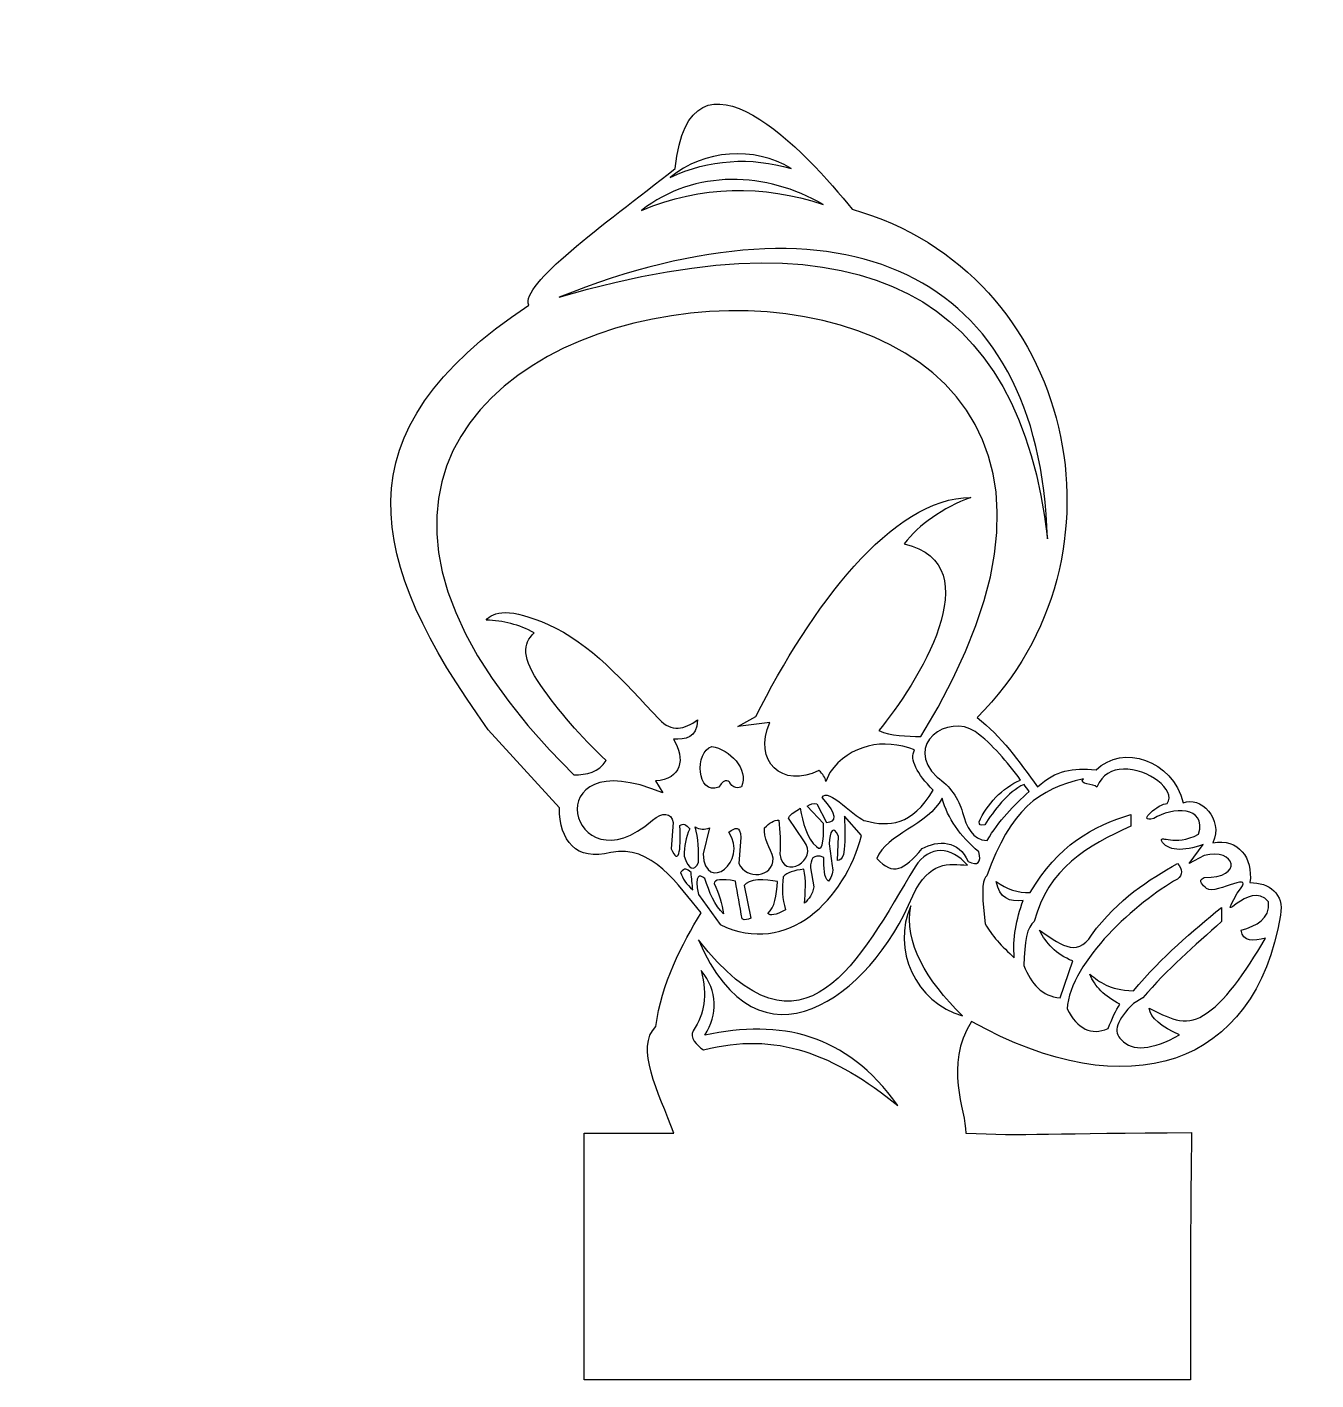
# Model space of a CAD drawing. Header units: centimetres. Extents: x -5.97 to 1.63, y 1.62 to 9.59.
import ezdxf

# ---------------------------------------------------------------- set-up
doc = ezdxf.new("R2010")
doc.units = ezdxf.units.CM
doc.header["$MEASUREMENT"] = 0
doc.layers.add('Layer 1', color=7, linetype='Continuous')

msp = doc.modelspace()

# ---------------------------------------------------------------- linework, layer by layer
at = {"layer": 'Layer 1'}
for points, knots in [([(-2.14954, 8.75498), (-2.58682, 8.41078), (-3.05949, 8.07382), (-3.01192, 7.94965), (-3.01192, 7.94965), (-4.1367, 7.20274), (-3.97265, 6.45457), (-3.25004, 5.44768), (-3.25004, 5.44768), (-3.25004, 5.44768), (-2.83085, 4.98714), (-2.83085, 4.98714), (-2.83085, 4.98714), (-2.82992, 4.79363), (-2.73338, 4.67148), (-2.5274, 4.72421), (-2.5274, 4.72421), (-2.29005, 4.77833), (-2.12675, 4.52823), (-1.99658, 4.36868), (-1.99658, 4.36868), (-2.10588, 4.18651), (-2.23186, 3.9525), (-2.26282, 3.69813), (-2.26282, 3.69813), (-2.3873, 3.58052), (-2.24736, 3.30888), (-2.15616, 3.07139), (-2.15616, 3.07139), (-2.28845, 3.07141), (-2.42074, 3.07139), (-2.68532, 3.07139), (-2.68532, 3.07139), (-2.68532, 2.54224), (-2.68532, 2.40995), (-2.68532, 1.61618), (-2.68532, 1.61618), (-1.09782, 1.6162), (-0.96553, 1.61618), (0.88655, 1.61618), (0.88655, 1.61618), (0.88655, 2.40995), (0.88628, 2.542), (0.89316, 3.07387), (0.89316, 3.07387), (0.09253, 3.07117), (-0.10822, 3.05285), (-0.43637, 3.07139), (-0.43637, 3.07139), (-0.43637, 3.2037), (-0.56822, 3.46783), (-0.40329, 3.72872), (-0.40329, 3.72872), (0.52102, 3.21236), (1.26817, 3.46144), (1.41654, 4.35545), (1.41654, 4.35545), (1.44067, 4.4817), (1.34991, 4.54798), (1.23712, 4.54727), (1.23712, 4.54727), (1.25521, 4.69248), (1.17042, 4.80876), (1.01801, 4.78209), (1.01801, 4.78209), (1.0854, 4.92137), (0.94026, 5.06208), (0.84438, 5.01691), (0.84438, 5.01691), (0.77834, 5.27122), (0.48949, 5.36539), (0.3301, 5.21121), (0.3301, 5.21121), (0.1905, 5.22489), (0.09576, 5.21156), (-0.01386, 5.11117), (-0.01386, 5.11117), (-0.12491, 5.26222), (-0.22735, 5.40989), (-0.37022, 5.51962), (-0.37022, 5.51962), (0.57516, 6.46078), (0.20816, 8.14351), (-1.10692, 8.5152), (-1.10692, 8.5152), (-1.36308, 8.83996), (-2.06228, 9.58887), (-2.14954, 8.75498)], [0, 0, 0, 0, 0.0434783, 0.0434783, 0.0434783, 0.0434783, 0.0869565, 0.0869565, 0.0869565, 0.0869565, 0.1304348, 0.1304348, 0.1304348, 0.1304348, 0.173913, 0.173913, 0.173913, 0.173913, 0.2173913, 0.2173913, 0.2173913, 0.2173913, 0.2608696, 0.2608696, 0.2608696, 0.2608696, 0.3043478, 0.3043478, 0.3043478, 0.3043478, 0.3478261, 0.3478261, 0.3478261, 0.3478261, 0.3913043, 0.3913043, 0.3913043, 0.3913043, 0.4347826, 0.4347826, 0.4347826, 0.4347826, 0.4782609, 0.4782609, 0.4782609, 0.4782609, 0.5217391, 0.5217391, 0.5217391, 0.5217391, 0.5652174, 0.5652174, 0.5652174, 0.5652174, 0.6086957, 0.6086957, 0.6086957, 0.6086957, 0.6521739, 0.6521739, 0.6521739, 0.6521739, 0.6956522, 0.6956522, 0.6956522, 0.6956522, 0.7391304, 0.7391304, 0.7391304, 0.7391304, 0.7826087, 0.7826087, 0.7826087, 0.7826087, 0.826087, 0.826087, 0.826087, 0.826087, 0.8695652, 0.8695652, 0.8695652, 0.8695652, 0.9130435, 0.9130435, 0.9130435, 0.9130435, 1, 1, 1, 1]), ([(-0.7026, 5.408), (-0.78301, 5.41128), (-0.88031, 5.40716), (-0.949, 5.44355), (-0.949, 5.44355), (-0.72932, 5.70859), (-0.27448, 6.42518), (-0.80017, 6.54322), (-0.80017, 6.54322), (-0.71299, 6.65715), (-0.57459, 6.7547), (-0.40743, 6.8169), (-0.40743, 6.8169), (-0.87553, 6.81616), (-1.34945, 6.16748), (-1.67412, 5.52623), (-1.67412, 5.52623), (-1.67412, 5.52623), (-1.78078, 5.46753), (-1.78078, 5.46753), (-1.78078, 5.46753), (-1.78078, 5.46753), (-1.59144, 5.49068), (-1.59144, 5.49068), (-1.59144, 5.49068), (-1.6923, 5.26354), (-1.51652, 5.09813), (-1.30205, 5.2079), (-1.30205, 5.2079), (-1.27882, 5.18826), (-1.26537, 5.16699), (-1.26154, 5.14341), (-1.26154, 5.14341), (-1.26154, 5.14341), (-1.23838, 5.19633), (-1.23838, 5.19633), (-1.23838, 5.19633), (-1.1178, 5.36134), (-0.92242, 5.40119), (-0.73816, 5.32862), (-0.73816, 5.32862), (-0.76985, 5.27131), (-0.72535, 5.1903), (-0.62902, 5.09215), (-0.62902, 5.09215), (-0.75443, 4.88137), (-0.88966, 4.87569), (-1.02672, 4.91025), (-1.02672, 4.91025), (-1.07421, 4.91452), (-1.25744, 5.11725), (-1.28221, 5.04915), (-1.28221, 5.04915), (-1.18857, 4.94103), (-1.19892, 4.90518), (-1.25657, 4.90198), (-1.25657, 4.90198), (-1.25657, 4.90198), (-1.31445, 5.01112), (-1.31445, 5.01112), (-1.31445, 5.01112), (-1.33369, 5.01673), (-1.35312, 5.00983), (-1.37233, 4.99789), (-1.37233, 4.99789), (-1.37233, 4.99789), (-1.27559, 4.89537), (-1.27559, 4.89537), (-1.27559, 4.89537), (-1.27096, 4.779), (-1.28586, 4.72375), (-1.31611, 4.75894), (-1.31611, 4.75894), (-1.37545, 4.80445), (-1.39506, 4.90424), (-1.41284, 4.98549), (-1.41284, 4.98549), (-1.43544, 4.96625), (-1.46895, 4.95777), (-1.48064, 4.92761), (-1.48064, 4.92761), (-1.48064, 4.92761), (-1.39135, 4.79284), (-1.39135, 4.79284), (-1.39135, 4.79284), (-1.29693, 4.68106), (-1.51688, 4.55498), (-1.53191, 4.71595), (-1.53191, 4.71595), (-1.52897, 4.78214), (-1.52984, 4.84902), (-1.53852, 4.91521), (-1.53852, 4.91521), (-1.56628, 4.91486), (-1.59428, 4.89924), (-1.62203, 4.86973), (-1.62203, 4.86973), (-1.63111, 4.81216), (-1.58783, 4.75011), (-1.57077, 4.69032), (-1.57077, 4.69032), (-1.5731, 4.57252), (-1.72928, 4.56473), (-1.77334, 4.65889), (-1.77334, 4.65889), (-1.77334, 4.65889), (-1.76259, 4.81268), (-1.76259, 4.81268), (-1.76259, 4.81268), (-1.76418, 4.88555), (-1.79625, 4.87076), (-1.83287, 4.8441), (-1.83287, 4.8441), (-1.71482, 4.67119), (-1.9704, 4.47727), (-1.98501, 4.71595), (-1.98501, 4.71595), (-1.98501, 4.71595), (-1.94615, 4.87056), (-1.94615, 4.87056), (-1.94615, 4.87056), (-1.97464, 4.85822), (-2.00367, 4.85955), (-2.03213, 4.87635), (-2.03213, 4.87635), (-2.00835, 4.81018), (-2.01192, 4.73088), (-2.01229, 4.66468), (-2.01229, 4.66468), (-2.0379, 4.61047), (-2.07019, 4.6237), (-2.0958, 4.70354), (-2.0958, 4.70354), (-2.09535, 4.7595), (-2.08734, 4.81383), (-2.06355, 4.86395), (-2.06355, 4.86395), (-2.08279, 4.88822), (-2.10225, 4.89955), (-2.12143, 4.88296), (-2.12143, 4.88296), (-2.11347, 4.72424), (-2.1283, 4.64792), (-2.17269, 4.74571), (-2.17269, 4.74571), (-2.17269, 4.74571), (-2.16029, 4.90198), (-2.16029, 4.90198), (-2.16029, 4.90198), (-2.1714, 4.96201), (-2.22455, 4.96297), (-2.28184, 4.91521), (-2.28184, 4.91521), (-2.76967, 4.48387), (-2.99161, 5.39833), (-2.2223, 5.07561), (-2.2223, 5.07561), (-2.2223, 5.07561), (-2.26447, 5.14589), (-2.26447, 5.14589), (-2.26447, 5.14589), (-2.11194, 5.15429), (-2.08682, 5.27689), (-2.15864, 5.39311), (-2.15864, 5.39311), (-2.08905, 5.39178), (-2.02067, 5.39426), (-2.01725, 5.50639), (-2.01725, 5.50639), (-2.09268, 5.44985), (-2.17123, 5.43156), (-2.2438, 5.5097), (-2.2438, 5.5097), (-2.45049, 5.73221), (-2.65014, 5.95869), (-2.89699, 6.06863), (-2.89699, 6.06863), (-3.00834, 6.11822), (-3.09002, 6.13758), (-3.14835, 6.13808), (-3.14835, 6.13808), (-3.20667, 6.13858), (-3.2422, 6.12023), (-3.26162, 6.09343), (-3.26162, 6.09343), (-3.16267, 6.09227), (-3.06841, 6.06736), (-2.97885, 6.01902), (-2.97885, 6.01902), (-3.04838, 5.95663), (-3.05257, 5.86961), (-2.93999, 5.70813), (-2.93999, 5.70813), (-2.83672, 5.55999), (-2.70788, 5.40895), (-2.55469, 5.26578), (-2.55469, 5.26578), (-2.59869, 5.19771), (-2.66997, 5.18188), (-2.74568, 5.18145), (-2.74568, 5.18145), (-5.96683, 8.36697), (1.62564, 9.17684), (-0.7026, 5.408)], [0, 0, 0, 0, 0.0192308, 0.0192308, 0.0192308, 0.0192308, 0.0384615, 0.0384615, 0.0384615, 0.0384615, 0.0576923, 0.0576923, 0.0576923, 0.0576923, 0.0769231, 0.0769231, 0.0769231, 0.0769231, 0.0961538, 0.0961538, 0.0961538, 0.0961538, 0.1153846, 0.1153846, 0.1153846, 0.1153846, 0.1346154, 0.1346154, 0.1346154, 0.1346154, 0.1538462, 0.1538462, 0.1538462, 0.1538462, 0.1730769, 0.1730769, 0.1730769, 0.1730769, 0.1923077, 0.1923077, 0.1923077, 0.1923077, 0.2115385, 0.2115385, 0.2115385, 0.2115385, 0.2307692, 0.2307692, 0.2307692, 0.2307692, 0.25, 0.25, 0.25, 0.25, 0.2692308, 0.2692308, 0.2692308, 0.2692308, 0.2884615, 0.2884615, 0.2884615, 0.2884615, 0.3076923, 0.3076923, 0.3076923, 0.3076923, 0.3269231, 0.3269231, 0.3269231, 0.3269231, 0.3461538, 0.3461538, 0.3461538, 0.3461538, 0.3653846, 0.3653846, 0.3653846, 0.3653846, 0.3846154, 0.3846154, 0.3846154, 0.3846154, 0.4038462, 0.4038462, 0.4038462, 0.4038462, 0.4230769, 0.4230769, 0.4230769, 0.4230769, 0.4423077, 0.4423077, 0.4423077, 0.4423077, 0.4615385, 0.4615385, 0.4615385, 0.4615385, 0.4807692, 0.4807692, 0.4807692, 0.4807692, 0.5, 0.5, 0.5, 0.5, 0.5192308, 0.5192308, 0.5192308, 0.5192308, 0.5384615, 0.5384615, 0.5384615, 0.5384615, 0.5576923, 0.5576923, 0.5576923, 0.5576923, 0.5769231, 0.5769231, 0.5769231, 0.5769231, 0.5961538, 0.5961538, 0.5961538, 0.5961538, 0.6153846, 0.6153846, 0.6153846, 0.6153846, 0.6346154, 0.6346154, 0.6346154, 0.6346154, 0.6538462, 0.6538462, 0.6538462, 0.6538462, 0.6730769, 0.6730769, 0.6730769, 0.6730769, 0.6923077, 0.6923077, 0.6923077, 0.6923077, 0.7115385, 0.7115385, 0.7115385, 0.7115385, 0.7307692, 0.7307692, 0.7307692, 0.7307692, 0.75, 0.75, 0.75, 0.75, 0.7692308, 0.7692308, 0.7692308, 0.7692308, 0.7884615, 0.7884615, 0.7884615, 0.7884615, 0.8076923, 0.8076923, 0.8076923, 0.8076923, 0.8269231, 0.8269231, 0.8269231, 0.8269231, 0.8461538, 0.8461538, 0.8461538, 0.8461538, 0.8653846, 0.8653846, 0.8653846, 0.8653846, 0.8846154, 0.8846154, 0.8846154, 0.8846154, 0.9038462, 0.9038462, 0.9038462, 0.9038462, 0.9230769, 0.9230769, 0.9230769, 0.9230769, 0.9423077, 0.9423077, 0.9423077, 0.9423077, 0.9615385, 0.9615385, 0.9615385, 0.9615385, 1, 1, 1, 1]), ([(-1.46576, 8.7558), (-1.70354, 8.82422), (-1.949, 8.81094), (-2.17766, 8.70289), (-2.17766, 8.70289), (-1.98041, 8.86801), (-1.68486, 8.88782), (-1.46576, 8.7558)], [0, 0, 0, 0, 0.3333333, 0.3333333, 0.3333333, 0.3333333, 1, 1, 1, 1]), ([(-1.27725, 8.54331), (-1.62901, 8.66062), (-1.99801, 8.65606), (-2.34715, 8.50858), (-2.34715, 8.50858), (-2.0329, 8.75471), (-1.60972, 8.73639), (-1.27725, 8.54331)], [0, 0, 0, 0, 0.3333333, 0.3333333, 0.3333333, 0.3333333, 1, 1, 1, 1]), ([(0.04402, 6.57299), (-0.11738, 7.99404), (-1.0251, 8.52925), (-2.8325, 7.99678), (-2.8325, 7.99678), (-1.1624, 8.66405), (-0.00121, 8.15628), (0.04402, 6.57299)], [0, 0, 0, 0, 0.3333333, 0.3333333, 0.3333333, 0.3333333, 1, 1, 1, 1]), ([(-0.3818, 5.43693), (-0.27824, 5.36221), (-0.19487, 5.25911), (-0.11391, 5.15168), (-0.11391, 5.15168), (-0.22027, 5.10605), (-0.31533, 5.00794), (-0.35865, 4.90446), (-0.35865, 4.90446), (-0.3579, 4.88795), (-0.35341, 4.88106), (-0.32557, 4.8871), (-0.32557, 4.8871), (-0.27212, 4.96917), (-0.19025, 5.08253), (-0.09406, 5.12522), (-0.09406, 5.12522), (-0.08395, 5.11169), (-0.07357, 5.09828), (-0.06347, 5.08471), (-0.06347, 5.08471), (-0.15523, 5.00163), (-0.24188, 4.91153), (-0.31152, 4.79532), (-0.31152, 4.79532), (-0.39846, 4.7963), (-0.43306, 4.87837), (-0.45621, 4.96068), (-0.45621, 4.96068), (-0.47896, 5.0417), (-0.52877, 5.11638), (-0.60587, 5.16822), (-0.60587, 5.16822), (-0.80899, 5.36224), (-0.54004, 5.54476), (-0.3818, 5.43693)], [0, 0, 0, 0, 0.1, 0.1, 0.1, 0.1, 0.2, 0.2, 0.2, 0.2, 0.3, 0.3, 0.3, 0.3, 0.4, 0.4, 0.4, 0.4, 0.5, 0.5, 0.5, 0.5, 0.6, 0.6, 0.6, 0.6, 0.7, 0.7, 0.7, 0.7, 0.8, 0.8, 0.8, 0.8, 1, 1, 1, 1]), ([(-1.93209, 5.34847), (-2.03777, 5.31904), (-2.02115, 5.05803), (-1.8924, 5.10868), (-1.8924, 5.10868), (-1.85475, 5.1777), (-1.82626, 5.13432), (-1.82626, 5.13432), (-1.82626, 5.13432), (-1.79805, 5.0873), (-1.75763, 5.112), (-1.75763, 5.11199), (-1.75763, 5.11199), (-1.71535, 5.21645), (-1.82857, 5.33394), (-1.93209, 5.34847)], [0, 0, 0, 0, 0.2, 0.2, 0.2, 0.2, 0.4, 0.4, 0.4, 0.4, 0.6, 0.6, 0.6, 0.6, 1, 1, 1, 1]), ([(0.49133, 5.21617), (0.63497, 5.22091), (0.80552, 5.09281), (0.7493, 5.01277), (0.7493, 5.01277), (0.70423, 5.01693), (0.56191, 4.89711), (0.66992, 4.92513), (0.66992, 4.92513), (0.77734, 4.99148), (0.98381, 5.00215), (0.93451, 4.8317), (0.93451, 4.8317), (0.7886, 4.75723), (0.70918, 4.82971), (0.71622, 4.79532), (0.71622, 4.79532), (0.74387, 4.73328), (0.84894, 4.72745), (0.96096, 4.77217), (0.96096, 4.77217), (0.96096, 4.77217), (0.87911, 4.66055), (0.87911, 4.66055), (0.87911, 4.66055), (0.87911, 4.66055), (0.96675, 4.70685), (0.96675, 4.70685), (0.96675, 4.70685), (1.15417, 4.75458), (1.20298, 4.57286), (0.96675, 4.57704), (0.96675, 4.57704), (0.92497, 4.55537), (0.96073, 4.53331), (0.98081, 4.51172), (0.98081, 4.51172), (1.04029, 4.47008), (1.28748, 4.63809), (1.16188, 4.48443), (1.16188, 4.48443), (1.03626, 4.25605), (1.2271, 4.57372), (1.34709, 4.43317), (1.34709, 4.43317), (1.35505, 4.33096), (1.27637, 4.29388), (1.18503, 4.26615), (1.18503, 4.26615), (1.19416, 4.19636), (1.25767, 4.20273), (1.3289, 4.21985), (1.3289, 4.21985), (1.20672, 4.013), (1.08472, 3.83574), (0.96262, 3.7651), (0.96262, 3.7651), (0.85591, 3.69229), (0.74934, 3.75391), (0.64264, 3.80727), (0.64264, 3.80727), (0.65192, 3.74834), (0.71464, 3.69594), (0.82288, 3.64934), (0.82288, 3.64934), (0.65898, 3.5597), (0.54466, 3.55011), (0.47975, 3.62123), (0.47975, 3.62123), (0.42718, 3.66449), (0.45417, 3.74176), (0.55003, 3.83455), (0.55003, 3.83455), (0.55003, 3.83455), (0.60543, 3.86762), (0.60543, 3.86762), (0.60543, 3.86762), (0.75008, 4.03738), (0.9114, 4.17404), (1.06928, 4.31742), (1.06928, 4.31742), (1.06928, 4.31742), (1.06928, 4.40092), (1.06928, 4.40092), (1.06928, 4.40092), (0.89611, 4.25677), (0.72315, 4.11621), (0.55003, 3.90897), (0.55003, 3.90897), (0.40118, 3.91701), (0.35506, 3.96068), (0.29454, 4.00653), (0.29454, 4.00653), (0.32235, 3.93546), (0.38099, 3.8768), (0.47066, 3.83042), (0.47066, 3.83042), (0.44748, 3.79639), (0.42438, 3.74531), (0.40121, 3.68655), (0.40121, 3.68655), (0.30225, 3.64484), (0.22158, 3.68327), (0.15977, 3.8023), (0.15977, 3.8023), (0.17946, 4.08754), (0.57227, 4.43177), (0.80966, 4.56795), (0.80966, 4.56795), (0.84056, 4.59265), (0.84056, 4.62341), (0.80966, 4.66055), (0.80966, 4.66055), (0.64112, 4.56159), (0.46385, 4.45569), (0.30364, 4.23804), (0.30364, 4.23804), (0.21865, 4.09477), (0.10221, 4.19531), (-0.00228, 4.26615), (-0.00228, 4.26615), (0.03555, 4.18964), (0.0931, 4.1245), (0.19285, 4.08508), (0.19285, 4.08508), (0.19285, 4.08508), (0.11843, 3.86762), (0.11843, 3.86762), (0.11843, 3.86762), (0.01252, 3.87535), (-0.05084, 3.95111), (-0.09489, 4.05779), (-0.09489, 4.05779), (-0.09161, 4.19477), (-0.07493, 4.29167), (-0.03453, 4.31742), (-0.03453, 4.31742), (0.04699, 4.62859), (0.28065, 4.76623), (0.53598, 4.87883), (0.53598, 4.87883), (0.53598, 4.87883), (0.53598, 4.94828), (0.53598, 4.94828), (0.53598, 4.94828), (0.31293, 4.88076), (0.10342, 4.76659), (-0.05768, 4.48857), (-0.05768, 4.48857), (-0.13036, 4.48545), (-0.19745, 4.50751), (-0.25777, 4.55389), (-0.25777, 4.55389), (-0.23997, 4.45417), (-0.17946, 4.43063), (-0.09985, 4.44227), (-0.09985, 4.44227), (-0.13853, 4.32939), (-0.16193, 4.21697), (-0.15111, 4.1041), (-0.15111, 4.1041), (-0.22509, 4.17056), (-0.28536, 4.23677), (-0.32226, 4.30336), (-0.32226, 4.30336), (-0.35018, 4.52953), (-0.33487, 4.57097), (-0.31317, 4.58613), (-0.31317, 4.58613), (-0.17291, 4.97874), (-0.00752, 5.09982), (0.25651, 5.15829), (0.25651, 5.15829), (0.22156, 5.12365), (0.31808, 5.13177), (0.33589, 5.11034), (0.33589, 5.11034), (0.36605, 5.18429), (0.42604, 5.21402), (0.49133, 5.21617)], [0, 0, 0, 0, 0.0217391, 0.0217391, 0.0217391, 0.0217391, 0.0434783, 0.0434783, 0.0434783, 0.0434783, 0.0652174, 0.0652174, 0.0652174, 0.0652174, 0.0869565, 0.0869565, 0.0869565, 0.0869565, 0.1086957, 0.1086957, 0.1086957, 0.1086957, 0.1304348, 0.1304348, 0.1304348, 0.1304348, 0.1521739, 0.1521739, 0.1521739, 0.1521739, 0.173913, 0.173913, 0.173913, 0.173913, 0.1956522, 0.1956522, 0.1956522, 0.1956522, 0.2173913, 0.2173913, 0.2173913, 0.2173913, 0.2391304, 0.2391304, 0.2391304, 0.2391304, 0.2608696, 0.2608696, 0.2608696, 0.2608696, 0.2826087, 0.2826087, 0.2826087, 0.2826087, 0.3043478, 0.3043478, 0.3043478, 0.3043478, 0.326087, 0.326087, 0.326087, 0.326087, 0.3478261, 0.3478261, 0.3478261, 0.3478261, 0.3695652, 0.3695652, 0.3695652, 0.3695652, 0.3913043, 0.3913043, 0.3913043, 0.3913043, 0.4130435, 0.4130435, 0.4130435, 0.4130435, 0.4347826, 0.4347826, 0.4347826, 0.4347826, 0.4565217, 0.4565217, 0.4565217, 0.4565217, 0.4782609, 0.4782609, 0.4782609, 0.4782609, 0.5, 0.5, 0.5, 0.5, 0.5217391, 0.5217391, 0.5217391, 0.5217391, 0.5434783, 0.5434783, 0.5434783, 0.5434783, 0.5652174, 0.5652174, 0.5652174, 0.5652174, 0.5869565, 0.5869565, 0.5869565, 0.5869565, 0.6086957, 0.6086957, 0.6086957, 0.6086957, 0.6304348, 0.6304348, 0.6304348, 0.6304348, 0.6521739, 0.6521739, 0.6521739, 0.6521739, 0.673913, 0.673913, 0.673913, 0.673913, 0.6956522, 0.6956522, 0.6956522, 0.6956522, 0.7173913, 0.7173913, 0.7173913, 0.7173913, 0.7391304, 0.7391304, 0.7391304, 0.7391304, 0.7608696, 0.7608696, 0.7608696, 0.7608696, 0.7826087, 0.7826087, 0.7826087, 0.7826087, 0.8043478, 0.8043478, 0.8043478, 0.8043478, 0.826087, 0.826087, 0.826087, 0.826087, 0.8478261, 0.8478261, 0.8478261, 0.8478261, 0.8695652, 0.8695652, 0.8695652, 0.8695652, 0.8913043, 0.8913043, 0.8913043, 0.8913043, 0.9130435, 0.9130435, 0.9130435, 0.9130435, 0.9347826, 0.9347826, 0.9347826, 0.9347826, 0.9565217, 0.9565217, 0.9565217, 0.9565217, 1, 1, 1, 1]), ([(-0.57693, 5.04502), (-0.54163, 4.92157), (-0.47339, 4.82621), (-0.36113, 4.72835), (-0.36113, 4.72835), (-0.3435, 4.66423), (-0.36464, 4.64481), (-0.42396, 4.67047), (-0.42396, 4.67047), (-0.47529, 4.79879), (-0.60371, 4.79867), (-0.69351, 4.74736), (-0.69351, 4.74736), (-0.80659, 4.61904), (-0.86115, 4.58597), (-0.9614, 4.68866), (-0.9614, 4.68866), (-0.90367, 4.83623), (-0.65871, 4.88307), (-0.57693, 5.04502)], [0, 0, 0, 0, 0.1666667, 0.1666667, 0.1666667, 0.1666667, 0.3333333, 0.3333333, 0.3333333, 0.3333333, 0.5, 0.5, 0.5, 0.5, 0.6666667, 0.6666667, 0.6666667, 0.6666667, 1, 1, 1, 1]), ([(-1.15157, 4.93836), (-1.15157, 4.93836), (-1.0507, 4.82426), (-1.0507, 4.82426), (-1.0507, 4.82426), (-1.15095, 4.44843), (-1.48242, 4.10812), (-1.88413, 4.29923), (-1.88413, 4.29923), (-1.88413, 4.29923), (-2.01229, 4.47699), (-2.01229, 4.47699), (-2.01229, 4.47699), (-2.03555, 4.59663), (-2.00675, 4.59961), (-1.97426, 4.57042), (-1.97426, 4.57042), (-1.9482, 4.49343), (-1.91731, 4.4113), (-1.86346, 4.36207), (-1.86346, 4.36207), (-1.87272, 4.42228), (-1.89105, 4.48215), (-1.91886, 4.54231), (-1.91886, 4.54231), (-1.91886, 4.56552), (-1.87738, 4.5703), (-1.79401, 4.55637), (-1.79401, 4.55637), (-1.78128, 4.4823), (-1.76788, 4.40801), (-1.75515, 4.33395), (-1.75515, 4.33395), (-1.73779, 4.32236), (-1.72044, 4.33035), (-1.70306, 4.33726), (-1.70306, 4.33726), (-1.70306, 4.33726), (-1.74192, 4.52908), (-1.74192, 4.52908), (-1.74192, 4.52908), (-1.7211, 4.56975), (-1.61508, 4.56935), (-1.54679, 4.55306), (-1.54679, 4.55306), (-1.55134, 4.47315), (-1.56121, 4.39884), (-1.60301, 4.36537), (-1.60301, 4.36537), (-1.59143, 4.34915), (-1.55672, 4.35592), (-1.49883, 4.38604), (-1.49883, 4.38604), (-1.5191, 4.45433), (-1.51958, 4.51284), (-1.51206, 4.58117), (-1.51206, 4.58117), (-1.49005, 4.60665), (-1.44955, 4.61889), (-1.39052, 4.62582), (-1.39052, 4.62582), (-1.37663, 4.56451), (-1.38256, 4.48626), (-1.38721, 4.4249), (-1.38721, 4.4249), (-1.36171, 4.45038), (-1.33867, 4.47762), (-1.33182, 4.52164), (-1.33182, 4.52164), (-1.33182, 4.52164), (-1.35249, 4.63326), (-1.35249, 4.63326), (-1.35249, 4.63326), (-1.35026, 4.68203), (-1.34042, 4.72096), (-1.27311, 4.69527), (-1.27311, 4.69527), (-1.27126, 4.63909), (-1.27646, 4.57311), (-1.245, 4.55637), (-1.245, 4.55637), (-1.22759, 4.583), (-1.21382, 4.61061), (-1.22433, 4.64649), (-1.22433, 4.64649), (-1.22433, 4.64649), (-1.24169, 4.77548), (-1.24169, 4.77548), (-1.24169, 4.77548), (-1.23825, 4.84628), (-1.21873, 4.89225), (-1.18629, 4.82012), (-1.18629, 4.82012), (-1.18629, 4.82012), (-1.19291, 4.67791), (-1.19291, 4.67791), (-1.19291, 4.67791), (-1.16719, 4.68386), (-1.13948, 4.67731), (-1.15157, 4.93836)], [0, 0, 0, 0, 0.0384615, 0.0384615, 0.0384615, 0.0384615, 0.0769231, 0.0769231, 0.0769231, 0.0769231, 0.1153846, 0.1153846, 0.1153846, 0.1153846, 0.1538462, 0.1538462, 0.1538462, 0.1538462, 0.1923077, 0.1923077, 0.1923077, 0.1923077, 0.2307692, 0.2307692, 0.2307692, 0.2307692, 0.2692308, 0.2692308, 0.2692308, 0.2692308, 0.3076923, 0.3076923, 0.3076923, 0.3076923, 0.3461538, 0.3461538, 0.3461538, 0.3461538, 0.3846154, 0.3846154, 0.3846154, 0.3846154, 0.4230769, 0.4230769, 0.4230769, 0.4230769, 0.4615385, 0.4615385, 0.4615385, 0.4615385, 0.5, 0.5, 0.5, 0.5, 0.5384615, 0.5384615, 0.5384615, 0.5384615, 0.5769231, 0.5769231, 0.5769231, 0.5769231, 0.6153846, 0.6153846, 0.6153846, 0.6153846, 0.6538462, 0.6538462, 0.6538462, 0.6538462, 0.6923077, 0.6923077, 0.6923077, 0.6923077, 0.7307692, 0.7307692, 0.7307692, 0.7307692, 0.7692308, 0.7692308, 0.7692308, 0.7692308, 0.8076923, 0.8076923, 0.8076923, 0.8076923, 0.8461538, 0.8461538, 0.8461538, 0.8461538, 0.8846154, 0.8846154, 0.8846154, 0.8846154, 0.9230769, 0.9230769, 0.9230769, 0.9230769, 1, 1, 1, 1]), ([(-0.58519, 4.73579), (-0.53098, 4.73562), (-0.47542, 4.70554), (-0.42727, 4.6498), (-0.42727, 4.6498), (-0.53816, 4.65697), (-0.65117, 4.67844), (-0.74891, 4.46955), (-0.74891, 4.46955), (-1.00054, 3.86772), (-1.65979, 3.38445), (-2.01229, 4.20993), (-2.01229, 4.20993), (-1.39203, 3.4156), (-1.05967, 4.10024), (-0.73568, 4.64071), (-0.73568, 4.64071), (-0.69225, 4.70621), (-0.6394, 4.73596), (-0.58519, 4.73579)], [0, 0, 0, 0, 0.1666667, 0.1666667, 0.1666667, 0.1666667, 0.3333333, 0.3333333, 0.3333333, 0.3333333, 0.5, 0.5, 0.5, 0.5, 0.6666667, 0.6666667, 0.6666667, 0.6666667, 1, 1, 1, 1]), ([(-2.05529, 4.60598), (-2.05203, 4.57228), (-2.04862, 4.53799), (-2.04536, 4.50428), (-2.04536, 4.50428), (-2.0823, 4.53793), (-2.10642, 4.57224), (-2.1173, 4.60598), (-2.1173, 4.60598), (-2.09261, 4.63728), (-2.0803, 4.62795), (-2.05529, 4.60598)], [0, 0, 0, 0, 0.25, 0.25, 0.25, 0.25, 0.5, 0.5, 0.5, 0.5, 1, 1, 1, 1]), ([(-0.76048, 4.41085), (-0.80086, 4.19139), (-0.67138, 3.97547), (-0.45704, 3.76179), (-0.45704, 3.76179), (-0.73038, 3.83731), (-0.87648, 4.15803), (-0.76048, 4.41085)], [0, 0, 0, 0, 0.3333333, 0.3333333, 0.3333333, 0.3333333, 1, 1, 1, 1]), ([(-1.99575, 4.02968), (-1.89579, 3.90565), (-1.89759, 3.7717), (-1.97508, 3.64769), (-1.97508, 3.64769), (-1.52553, 3.74178), (-1.14698, 3.66265), (-0.83655, 3.23345), (-0.83655, 3.23345), (-1.21549, 3.53626), (-1.55363, 3.67342), (-1.9817, 3.56087), (-1.9817, 3.56087), (-2.0235, 3.58819), (-2.0673, 3.63335), (-2.04206, 3.67415), (-2.04206, 3.67415), (-1.9761, 3.7807), (-1.95747, 3.87427), (-1.99575, 4.02968)], [0, 0, 0, 0, 0.1666667, 0.1666667, 0.1666667, 0.1666667, 0.3333333, 0.3333333, 0.3333333, 0.3333333, 0.5, 0.5, 0.5, 0.5, 0.6666667, 0.6666667, 0.6666667, 0.6666667, 1, 1, 1, 1])]:
    msp.add_open_spline(points, degree=3, knots=knots, dxfattribs=at)

doc.saveas('drawing.dxf')
